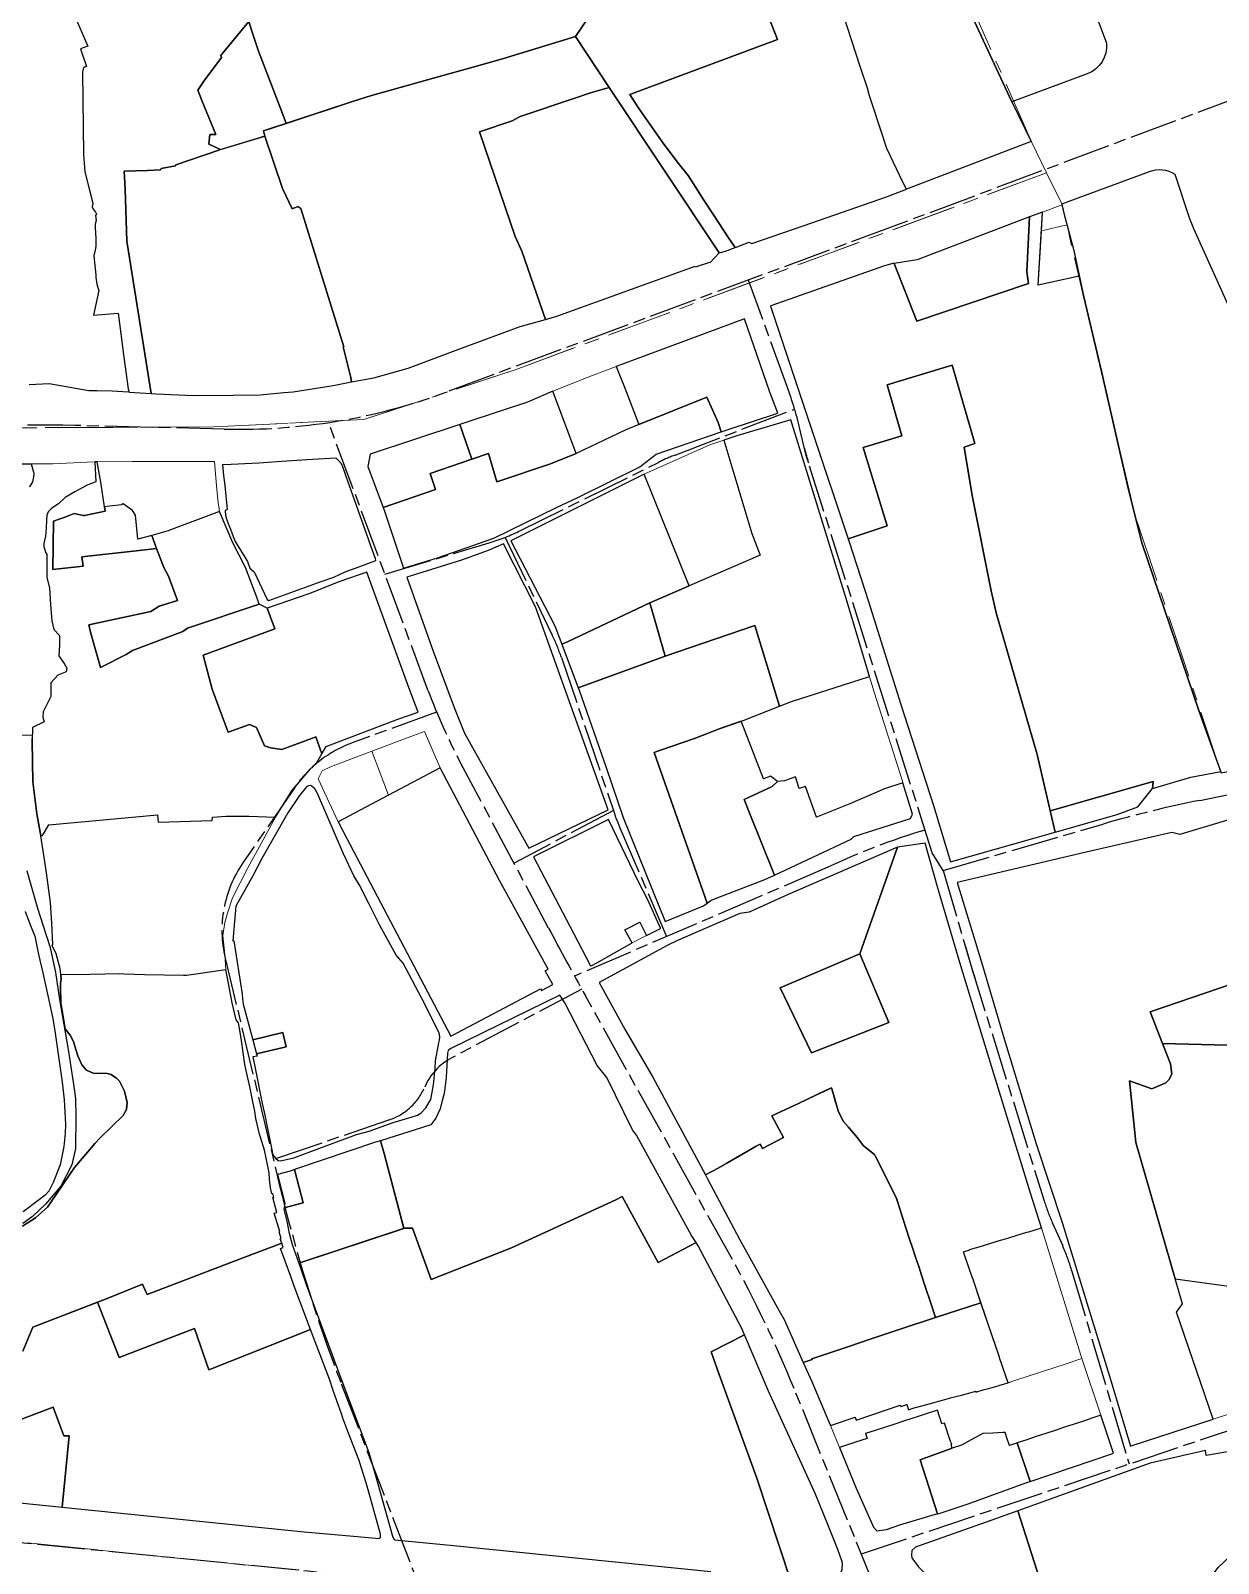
# Model space of a CAD drawing. Header units: millimetres. Extents: x 125232 to 134072, y 142885 to 152835.
# Drawn here: x 126139 to 126736, y 151674 to 152445 of the extents above; entities that cross this region are included whole.
import ezdxf

# ---------------------------------------------------------------- set-up
doc = ezdxf.new("R2010")
doc.units = ezdxf.units.MM
doc.linetypes.add('ACAD_ISO08W100', pattern=[36, 24, -3, 6, -3])
doc.linetypes.add('CENTER', pattern=[50.8, 31.75, -6.35, 6.35, -6.35])
for name, color, linetype in [('commerce', 10, 'Continuous'), ('commerce & office', 242, 'Continuous'), ('commerce and residence', 32, 'Continuous'), ('green & plaza', 80, 'Continuous'), ('hospital', 231, 'Continuous'), ('industry', 35, 'Continuous'), ('research & university', 30, 'Continuous'), ('residence', 2, 'Continuous'), ('residence-bad', 41, 'Continuous'), ('water', 4, 'Continuous'), ('老城北中心线', 7, 'ACAD_ISO08W100')]:
    doc.layers.add(name, color=color, linetype=linetype)
for name, color, linetype, lineweight in [('government', 221, 'Continuous', 0), ('historical site', 232, 'Continuous', 0), ('municipal utilities', 151, 'Continuous', 0), ('parking', 8, 'Continuous', 0), ('school', 31, 'Continuous', 0), ('super block', 6, 'CENTER', 0)]:
    doc.layers.add(name, color=color, linetype=linetype, lineweight=lineweight)

msp = doc.modelspace()

# ---------------------------------------------------------------- linework, layer by layer
at = {"layer": 'commerce'}
for points in [[(126498.06, 152300.43), (126442.68, 152279.83), (126433.5, 152276.39), (126437.73, 152266.01), (126444.9, 152247.24), (126479.23, 152261.04), (126484.81, 152248.23), (126486.41, 152243.6), (126489.89, 152244.8), (126514.92, 152252.95), (126510.91, 152263.48)], [(126354.95, 152247.31), (126309.84, 152232.42), (126308.66, 152226.22), (126316.33, 152205.59), (126342.7, 152214.56), (126340.03, 152222.69), (126360.94, 152229.87)], [(126458.23, 152130.7), (126450.57, 152157.59), (126409.37, 152138.13), (126406.26, 152136.75), (126414.49, 152114.86)], [(126774.27, 151918.49), (126779.14, 151926.29), (126771.83, 151926), (126761.9, 151927.16), (126753.95, 151934.7), (126708.44, 151935.91), (126712.47, 151925.66), (126712.99, 151920.47), (126711.62, 151917.67), (126710.04, 151916.15), (126703.01, 151913.05), (126691.71, 151917.1), (126694.51, 151891.13), (126694.93, 151886.16), (126714.82, 151817.59), (126760.01, 151811.29), (126760.69, 151816.17), (126768.37, 151873.63)], [(126510.27, 151760.98), (126498.16, 151789.46), (126481.29, 151780.79), (126485.41, 151769.39), (126504.25, 151717.21), (126521.25, 151665.95), (126527.55, 151665.25), (126534.4, 151663.41), (126538.59, 151663.46), (126542.58, 151665.02), (126545.74, 151667.87), (126547.18, 151671.32), (126547.35, 151674.59), (126547.08, 151675.77), (126545.04, 151681.39), (126540.38, 151693.09), (126533.91, 151709.23), (126527.82, 151722.45)]]:
    msp.add_lwpolyline(points, close=True, dxfattribs=at)
at = {"layer": 'commerce & office'}
for points in [[(126640.21, 152324.08), (126641.55, 152351.65), (126584.91, 152330.16), (126573.47, 152328.28), (126584.87, 152299.19), (126640.89, 152318.27)], [(126752.8, 151727.27), (126746.96, 151731.58), (126730.34, 151728.73), (126729.96, 151731.17), (126702.17, 151724.83), (126635.55, 151700.86), (126646.52, 151666.76), (126665.67, 151650.25), (126674.08, 151646.08), (126731.36, 151665.44), (126736.4, 151672.27), (126746.24, 151681.74)], [(126646.52, 151666.76), (126635.55, 151700.86), (126624.87, 151697.01), (126584.07, 151682.61), (126582.35, 151680.84), (126582.06, 151678.57), (126582.26, 151677.18), (126585.49, 151672.83), (126613.52, 151645.55), (126636.13, 151623.52), (126653.2, 151611.58), (126674.08, 151646.08), (126665.67, 151650.25)]]:
    msp.add_lwpolyline(points, close=True, dxfattribs=at)
at = {"layer": 'commerce and residence'}
for points in [[(126444.79, 152017.27), (126429.64, 152048.63), (126392.07, 152029.78), (126412.09, 151991.39), (126420.68, 151974.91), (126421.29, 151975.23), (126423.84, 151976.46), (126441.56, 151986.63), (126437.98, 151993.12), (126445.51, 151996.96), (126448.9, 151990.32), (126455.82, 151993.8), (126455.91, 151993.93), (126449.58, 152008.21)], [(126265.91, 151941.38), (126250.79, 151937.76), (126252.67, 151930.71), (126267.59, 151934.22)], [(126271.83, 151872.52), (126269.61, 151871.77), (126263.25, 151870.01), (126263.4, 151869.41), (126266.88, 151855.59), (126266.52, 151853.28), (126276.1, 151855.77)]]:
    msp.add_lwpolyline(points, close=True, dxfattribs=at)
at = {"layer": 'government'}
for points in [[(126232.39, 152218.45), (126231.5, 152228.59), (126190.33, 152228.6), (126172.54, 152228.51), (126174.31, 152218.34), (126176.15, 152205.79), (126178.76, 152206.18), (126184.91, 152206.86), (126184.86, 152207.27), (126185.65, 152207.37), (126190.35, 152204.03), (126191.73, 152201.67), (126193, 152189.66), (126208.22, 152193.72), (126208.65, 152193.9), (126234.09, 152203.54), (126233.21, 152209.25)], [(126337.13, 152092.84), (126331.59, 152090.82), (126310.71, 152082.94), (126319.01, 152060.87), (126345.05, 152074.51)], [(126310.71, 152082.94), (126289.95, 152075.08), (126285.75, 152073.04), (126283.67, 152069.1), (126293.72, 152047.45), (126319.01, 152060.87)]]:
    msp.add_lwpolyline(points, close=True, dxfattribs=at)
at = {"layer": 'green & plaza'}
for points in [[(126613.85, 152449.9), (126632.62, 152409.58), (126642.35, 152389.62), (126579.67, 152365.61), (126577.79, 152369.16), (126569.66, 152386.02), (126562.81, 152407.11), (126560.94, 152412.67), (126559.99, 152416.46), (126556.51, 152426.81), (126541.08, 152474.43)], [(126160.95, 152453.36), (126167.87, 152437.55), (126164.11, 152436.31), (126167.08, 152427.28), (126165.6, 152426.79), (126165.17, 152424.43), (126165.57, 152383.15), (126166.27, 152374.31), (126170.38, 152358.37), (126169.96, 152356.73), (126170.67, 152355.34), (126171.63, 152354.12), (126172.13, 152353.06), (126171.76, 152352.38), (126172.07, 152349.92), (126171.49, 152348.06), (126171.5, 152346.25), (126171.83, 152340.92), (126171.86, 152336.84), (126171.38, 152334.2), (126170.92, 152332.2), (126170.96, 152330.51), (126171.92, 152322.58), (126171.88, 152321.18), (126172.35, 152317.93), (126173.43, 152314.64), (126170.71, 152302.24), (126183.04, 152303.31), (126186, 152281.21), (126188.15, 152265.13), (126188.56, 152263.56), (126185.39, 152263.77), (126180.15, 152263.96), (126172.33, 152264.15), (126168.39, 152264.26), (126148.42, 152267.65), (126138.32, 152267.19)], [(126131.58, 152227.51), (126139.39, 152227.46), (126140.6, 152222.81), (126140.48, 152221.02), (126139.92, 152218.46), (126138.51, 152215.91)], [(126134.91, 151844.05), (126141.58, 151848.21), (126147.5, 151853.61), (126149.45, 151856.28), (126152.61, 151861), (126161.2, 151873.49), (126167.91, 151881.46), (126171.42, 151885.57), (126174.15, 151888.56), (126185.55, 151899.68), (126187.24, 151902.77), (126187.61, 151906.27), (126186.33, 151911.93), (126183.74, 151916.94), (126182.49, 151918.36), (126179.6, 151920.25), (126177.5, 151920.9), (126170.46, 151921.02), (126167.22, 151922.5), (126164.82, 151925.22), (126162.76, 151929.78), (126161.34, 151934.57), (126160.65, 151936.94), (126158.94, 151940.05), (126156.47, 151943.37), (126154.17, 151956.15), (126154.03, 151964.82), (126154.16, 151966.07), (126154.43, 151968.12), (126154.26, 151970.64), (126153.96, 151973.71), (126151.96, 151981.09), (126149.96, 151985.23), (126150.25, 151985.71), (126149.76, 151996.36), (126148.98, 152006.86), (126147.01, 152021.73), (126146.09, 152028.46), (126144.2, 152040.39), (126142.18, 152051.39), (126140.24, 152067.49), (126139.82, 152088.01), (126139.93, 152091.04), (126134.47, 152090.78)], [(126137.08, 152022.78), (126142.58, 152003.91), (126145.24, 151995.64), (126148.88, 151984.19), (126151.63, 151971.56), (126153.5, 151958), (126157.99, 151932.82), (126160.74, 151914.32), (126161.57, 151908.21), (126161.88, 151899.14), (126161.63, 151883.09), (126159.76, 151874.91), (126154.27, 151864.14), (126146.58, 151855.18), (126140.03, 151848.93), (126135.1, 151845.46)], [(126136.3, 152002.24), (126139.31, 151994.35), (126141.1, 151989.85), (126142.95, 151980.63), (126145.22, 151971.38), (126150.24, 151948.47), (126151.37, 151941.05), (126152.62, 151932.82), (126154.92, 151916.4), (126156, 151907.59), (126156.14, 151904.55), (126156.58, 151895.1), (126156.35, 151890.76), (126155.82, 151884.16), (126153.97, 151874.88), (126150.44, 151865.98), (126148.28, 151861.66), (126146.38, 151859.56), (126142.79, 151856.9), (126135.27, 151851.33)], [(126092.54, 151709.09), (126154.88, 151702.75), (126158.44, 151738.51), (126155.79, 151738.61), (126150.35, 151752.94), (126111, 151738)]]:
    msp.add_lwpolyline(points, dxfattribs=at)
msp.add_lwpolyline([(126695.92, 152054.98), (126703.28, 152064.11), (126703.66, 152067.75), (126651.91, 152052.87), (126654.34, 152042.28), (126685.57, 152051.15)], close=True, dxfattribs=at)
at = {"layer": 'historical site'}
for points in [[(126134.47, 152090.78), (126139.93, 152091.04), (126140.05, 152094.86), (126145.84, 152097.72), (126145.19, 152100.06), (126145.42, 152102.67), (126149.22, 152110.47), (126149.22, 152117.31), (126152.69, 152121.2), (126156.91, 152122.88), (126157.33, 152124.77), (126155.85, 152126.98), (126153.29, 152130.92), (126153.5, 152136.46), (126153.5, 152141.15), (126150.73, 152144.23), (126149.66, 152148.53), (126149.13, 152156.51), (126148.6, 152165.14), (126147.22, 152170.31), (126147.27, 152181.87), (126146.65, 152182.66), (126145.63, 152185.76), (126145.65, 152187.46), (126146.52, 152191.15), (126146.87, 152195.14), (126147.01, 152199.18), (126147.26, 152201.66), (126147.82, 152203.3), (126149.8, 152205.23), (126153.14, 152207.44), (126156.45, 152210.48), (126161.37, 152213.42), (126167.55, 152216.74), (126171.85, 152218.43), (126171.39, 152228.47), (126167.48, 152228.32), (126150.18, 152227.41), (126139.39, 152227.46), (126140.6, 152222.81), (126140.48, 152221.02), (126139.92, 152218.46), (126138.51, 152215.91)], [(126135.1, 151845.46), (126140.03, 151848.93), (126146.58, 151855.18), (126154.27, 151864.14), (126159.76, 151874.91), (126161.63, 151883.09), (126161.88, 151899.14), (126161.57, 151908.21), (126160.74, 151914.32), (126157.99, 151932.82), (126153.5, 151958), (126151.63, 151971.56), (126148.88, 151984.19), (126145.24, 151995.64), (126142.58, 152003.91), (126137.08, 152022.78)], [(126136.3, 152002.24), (126139.31, 151994.35), (126141.1, 151989.85), (126142.95, 151980.63), (126145.22, 151971.38), (126150.24, 151948.47), (126151.37, 151941.05), (126152.62, 151932.82), (126154.92, 151916.4), (126156, 151907.59), (126156.14, 151904.55), (126156.58, 151895.1), (126156.35, 151890.76), (126155.82, 151884.16), (126153.97, 151874.88), (126150.44, 151865.98), (126148.28, 151861.66), (126146.38, 151859.56), (126142.79, 151856.9), (126135.27, 151851.33)]]:
    msp.add_lwpolyline(points, dxfattribs=at)
at = {"layer": 'hospital'}
msp.add_lwpolyline([(126381.2, 152400.02), (126385.31, 152402.12), (126412.78, 152411.37), (126420.61, 152414.12), (126430.01, 152416.74), (126413.08, 152442.38), (126376.33, 152431.18), (126360.97, 152426.89), (126344.03, 152422.13), (126319.61, 152415.31), (126310.54, 152412.81), (126300.95, 152409.68), (126256.16, 152394.99), (126256.9, 152392.34), (126265.7, 152365.91), (126270.58, 152355.79), (126273.42, 152356.88), (126274.93, 152355.95), (126290.4, 152306.36), (126296.65, 152286.36), (126296.32, 152286.28), (126300.05, 152270.97), (126300.5, 152268.65), (126311.65, 152270.82), (126328.99, 152275.64), (126354.52, 152285.14), (126385.21, 152296.54), (126398, 152300.1), (126386.07, 152334.38), (126382.83, 152341.88), (126364.89, 152394.41)], close=True, dxfattribs=at)
at = {"layer": 'industry'}
msp.add_lwpolyline([(126160.95, 152453.36), (126167.87, 152437.55), (126164.11, 152436.31), (126167.08, 152427.28), (126165.6, 152426.79), (126165.17, 152424.43), (126165.57, 152383.15), (126166.27, 152374.31), (126170.3, 152358.65), (126170.4, 152358.46), (126170.07, 152357.16), (126170.07, 152356.51), (126170.67, 152355.34), (126171.63, 152354.12), (126172.13, 152353.06), (126171.76, 152352.38), (126172.07, 152349.92), (126171.49, 152348.06), (126171.5, 152346.25), (126171.83, 152340.92), (126171.86, 152336.84), (126171.38, 152334.2), (126170.92, 152332.2), (126170.96, 152330.51), (126171.92, 152322.58), (126171.88, 152321.18), (126172.35, 152317.93), (126173.43, 152314.64), (126170.71, 152302.24), (126183.04, 152303.31), (126186, 152281.21), (126188.15, 152265.13), (126188.56, 152263.56), (126199.62, 152262.83), (126187.5, 152339.5), (126186.66, 152365.69), (126186.12, 152374.76), (126197.88, 152375.08), (126204.42, 152375.33), (126204.75, 152376.11), (126211.97, 152377.32), (126212.12, 152377.87), (126233.74, 152385.32), (126234.6, 152385.58), (126228.66, 152388.33), (126229.27, 152393.22), (126232.22, 152393.12), (126225.13, 152410.21), (126223.2, 152415.36), (126226.44, 152420.45), (126235.26, 152432), (126234.54, 152432.69), (126248.82, 152449.98), (126250.29, 152445.09), (126253.64, 152435.07), (126265.45, 152404.5), (126267.59, 152398.74), (126300.95, 152409.68), (126310.54, 152412.81), (126319.61, 152415.31), (126344.03, 152422.13), (126360.97, 152426.89), (126376.33, 152431.18), (126413.08, 152442.38), (126422.04, 152455.43)], dxfattribs=at)
at = {"layer": 'municipal utilities'}
for points in [[(126658.82, 152353.59), (126657.79, 152357.82), (126656.92, 152357.49), (126648.03, 152354.11), (126647.49, 152344.72), (126660.4, 152347.63)], [(126660.4, 152347.63), (126647.49, 152344.72), (126645.9, 152317.31), (126666.53, 152321.96), (126663.79, 152334.78)], [(126437.73, 152266.01), (126433.5, 152276.39), (126421.21, 152271.79), (126401.65, 152264.07), (126413.51, 152232.61), (126438.02, 152244.47), (126444.9, 152247.24)], [(126445.51, 151996.96), (126437.98, 151993.12), (126441.56, 151986.63), (126448.9, 151990.32)]]:
    msp.add_lwpolyline(points, close=True, dxfattribs=at)
at = {"layer": 'parking'}
msp.add_lwpolyline([(126760.01, 151811.29), (126714.82, 151817.59), (126718.49, 151804.93), (126715.35, 151800.75), (126733.83, 151746.96), (126751.86, 151752.84)], close=True, dxfattribs=at)
at = {"layer": 'research & university'}
msp.add_lwpolyline([(126253.64, 152435.07), (126250.29, 152445.09), (126248.82, 152449.98), (126234.54, 152432.69), (126235.26, 152432), (126226.44, 152420.45), (126223.2, 152415.36), (126225.13, 152410.21), (126232.22, 152393.12), (126229.27, 152393.22), (126228.66, 152388.33), (126234.6, 152385.58), (126256.9, 152392.34), (126256.16, 152394.99), (126267.59, 152398.74), (126265.45, 152404.5)], close=True, dxfattribs=at)
for points in [[(126521.25, 151665.95), (126504.25, 151717.21), (126485.41, 151769.39), (126481.29, 151780.79), (126498.16, 151789.46), (126496.85, 151792.56), (126474.74, 151834.2), (126473.75, 151835.78), (126454.67, 151825.69), (126436.6, 151859.03), (126433.47, 151857.27), (126380.89, 151833.09), (126340.53, 151817.23), (126331.19, 151843.11), (126327.11, 151842.98), (126273.91, 151825.5), (126274.97, 151822.52), (126277.63, 151814.65), (126295.07, 151767.53), (126309.18, 151730.23), (126312.48, 151718.68), (126321.13, 151688.06), (126321.61, 151686.9), (126321.87, 151686.45), (126322.2, 151686.28), (126351.8, 151683.35), (126481.12, 151670.4)], [(126111, 151738), (126150.35, 151752.94), (126155.79, 151738.61), (126158.44, 151738.51), (126154.88, 151702.75), (126276.69, 151690.36), (126301.51, 151688.13), (126314.4, 151686.98), (126314.59, 151687.05), (126314.84, 151687.22), (126315.03, 151687.46), (126315.06, 151687.73), (126315.05, 151689.06), (126314.85, 151689.81), (126313.02, 151696.4), (126311.68, 151701.22), (126310.03, 151707.19), (126308.83, 151711.49), (126307.83, 151714.93), (126306.83, 151718.09), (126305.3, 151722.84), (126304.26, 151726.13), (126298.68, 151740.71), (126296.07, 151747.54), (126295.57, 151749.36), (126294.75, 151751.55), (126293.06, 151756.14), (126291.15, 151761.32), (126289.34, 151767.03), (126282.16, 151785.93), (126279.83, 151792.08), (126228.68, 151771.75), (126221.43, 151792.54), (126183.64, 151778.03), (126172.76, 151805.85), (126140.18, 151793.18), (126135.1, 151781.12)]]:
    msp.add_lwpolyline(points, dxfattribs=at)
at = {"layer": 'residence'}
for points in [[(126502.23, 152472.79), (126510.88, 152476.31), (126510.73, 152476.68), (126508.44, 152482.56), (126501.21, 152499.89), (126498.29, 152498.37), (126422.04, 152455.43), (126413.08, 152442.38), (126430.01, 152416.74), (126485.44, 152333.6), (126488.51, 152334.51), (126493.38, 152336.29), (126490.15, 152341.15), (126482.46, 152352.74), (126477.64, 152360.13), (126473.57, 152366.5), (126469.77, 152372.45), (126464.26, 152379.38), (126460.9, 152383.84), (126457.54, 152388.3), (126451.66, 152396.66), (126444.6, 152406.71), (126440.43, 152413.24), (126514.74, 152440.86)], [(126430.01, 152416.74), (126420.61, 152414.12), (126412.78, 152411.37), (126385.31, 152402.12), (126381.2, 152400.02), (126364.89, 152394.41), (126382.83, 152341.88), (126386.07, 152334.38), (126398, 152300.1), (126403.73, 152301.69), (126473.33, 152326.87), (126473.43, 152326.6), (126480.22, 152328.75), (126481.07, 152328.91), (126485.41, 152333.64)], [(126274.93, 152355.95), (126273.42, 152356.88), (126270.58, 152355.79), (126265.7, 152365.91), (126256.9, 152392.34), (126233.74, 152385.32), (126212.12, 152377.87), (126211.97, 152377.32), (126204.75, 152376.11), (126204.42, 152375.33), (126197.88, 152375.08), (126186.12, 152374.76), (126186.66, 152365.69), (126187.5, 152339.5), (126199.62, 152262.83), (126201.99, 152262.68), (126220.96, 152261.85), (126240.93, 152262.04), (126254.5, 152262.18), (126266.34, 152263.35), (126271.16, 152263.78), (126291.17, 152266.84), (126300.5, 152268.65), (126300.05, 152270.97), (126296.32, 152286.28), (126296.65, 152286.36), (126290.4, 152306.36)], [(126697.92, 152187.81), (126691.18, 152215.32), (126677.86, 152273.33), (126668.64, 152312.12), (126666.53, 152321.96), (126645.9, 152317.31), (126648.03, 152354.11), (126641.55, 152351.65), (126640.21, 152324.08), (126640.89, 152318.27), (126584.87, 152299.19), (126573.47, 152328.28), (126572.79, 152328.17), (126568.51, 152327.06), (126511.35, 152306.94), (126511.13, 152306.82), (126527.69, 152257.42), (126532.78, 152241.92), (126550.24, 152189.75), (126569.8, 152196.33), (126557.86, 152235.77), (126577.24, 152241.53), (126569.96, 152267.24), (126602.61, 152277.06), (126613.99, 152237.7), (126608.61, 152235.93), (126612.56, 152211.55), (126622.2, 152163.54), (126624.69, 152152.59), (126645.38, 152081.34), (126651.91, 152052.87), (126703.66, 152067.75), (126703.28, 152064.11), (126722.69, 152069.81), (126737.64, 152072.65), (126726.89, 152102.86)], [(126401.65, 152264.07), (126388.93, 152258.49), (126359.01, 152248.65), (126354.95, 152247.31), (126360.94, 152229.87), (126369.35, 152232.76), (126373.51, 152218.46), (126400.54, 152227.52), (126413.51, 152232.61)], [(126447.71, 152222.23), (126380.63, 152188.82), (126387.56, 152175.15), (126402.76, 152146.08), (126406.26, 152136.75), (126409.37, 152138.13), (126450.57, 152157.59), (126470.37, 152166.19)], [(126247.19, 152175.29), (126240.84, 152187.68), (126234.09, 152203.54), (126208.65, 152193.9), (126208.22, 152193.72), (126199.95, 152191.51), (126202.38, 152184.92), (126206.07, 152175.29), (126208.44, 152171.02), (126212.85, 152158.82), (126203.64, 152155.93), (126199.52, 152153.16), (126168.31, 152146.47), (126169.1, 152142.88), (126174.22, 152125.08), (126187.04, 152131.6), (126190.33, 152133.56), (126215.62, 152143.15), (126217.88, 152144.91), (126254.05, 152156.93), (126253, 152159.86)], [(126376.86, 152187.22), (126369.14, 152183.94), (126355.81, 152179.02), (126328.24, 152170.43), (126341.56, 152133.31), (126352.1, 152104.94), (126357.31, 152092.09), (126389.63, 152034.15), (126429.53, 152053.43), (126419.72, 152081.14), (126392.98, 152155.53)], [(126308.23, 152173.06), (126294.56, 152168.31), (126279.03, 152162.08), (126258.03, 152154.82), (126261.84, 152144.48), (126225.89, 152131.18), (126230.37, 152114.19), (126235.47, 152100.61), (126238.5, 152092.44), (126249.21, 152096.4), (126252.68, 152094.89), (126256.74, 152085.64), (126259.74, 152084.58), (126265.35, 152083.76), (126280.82, 152089.57), (126282.53, 152090.18), (126285.55, 152081.7), (126287.74, 152085.37), (126323.82, 152099.01), (126334.04, 152102.61), (126329.51, 152114.48)], [(126503.4, 152146.24), (126458.23, 152130.7), (126414.49, 152114.86), (126414.97, 152113.56), (126428.56, 152074.66), (126437.04, 152049.57), (126451.91, 152013.03), (126458.3, 151997.35), (126477.56, 152005.12), (126479.43, 152006.52), (126452.65, 152082.37), (126455.34, 152083.23), (126472.98, 152089.41), (126485.83, 152094.37), (126496.56, 152098.04), (126515.8, 152105.54)], [(126345.05, 152074.51), (126319.01, 152060.87), (126318.7, 152060.71), (126293.72, 152047.45), (126298.16, 152039.01), (126350.4, 151939.55), (126395.56, 151963.43), (126396.01, 151962.58), (126401.75, 151965.54), (126397.94, 151972.5), (126399.41, 151973.27), (126374.87, 152017.89)], [(126581.54, 152049.13), (126582.57, 152051.32), (126577.83, 152067), (126568.47, 152063.93), (126551.18, 152056.47), (126534.32, 152049.83), (126528.81, 152065.2), (126525.63, 152064.21), (126523.83, 152070.07), (126518.3, 152067.96), (126514.68, 152067.65), (126512, 152065.15), (126497.98, 152058.59), (126500.54, 152052.34), (126513.26, 152020.6), (126551.74, 152038.75), (126553.09, 152039.99)], [(126326.4, 151976.32), (126322.87, 151980.34), (126314.54, 151995.68), (126309.32, 152006.06), (126304.39, 152015.89), (126301.56, 152020.2), (126296.38, 152031.39), (126283.83, 152060.52), (126282.47, 152063.28), (126281.86, 152064.13), (126280.74, 152065.21), (126279.79, 152065.69), (126278.89, 152065.59), (126277.85, 152065.04), (126274.26, 152060.68), (126268.45, 152052), (126255.4, 152028.91), (126250.78, 152020.2), (126242.25, 152004.98), (126240.76, 151987.59), (126241.21, 151987.56), (126245.42, 151960.77), (126245.59, 151958.34), (126245.79, 151957.11), (126246.01, 151955.72), (126250.79, 151937.76), (126265.91, 151941.38), (126267.59, 151934.22), (126252.67, 151930.71), (126252.96, 151929.62), (126250.84, 151929.24), (126251.86, 151924.43), (126255.59, 151905.75), (126256.65, 151900.75), (126260.87, 151879.85), (126262.19, 151878.23), (126263.49, 151877.03), (126264.82, 151876.96), (126271.43, 151878.46), (126274.08, 151879.41), (126302.89, 151890.16), (126309.29, 151891.89), (126321.35, 151896.15), (126328.83, 151898.39), (126333.59, 151899.79), (126335.37, 151900.92), (126337.84, 151903.56), (126340.29, 151907.83), (126341.65, 151915.07), (126342.48, 151923.54), (126342.65, 151927.2), (126344.32, 151936.23), (126344.74, 151937.52), (126344.88, 151939.13), (126344.78, 151940.61), (126344.27, 151941.96), (126335.68, 151958.85)], [(126575.08, 152034.63), (126520.17, 152010.86), (126500.48, 152002.06), (126495.75, 152001.26), (126464.48, 151987.73), (126459.29, 151985.29), (126425.1, 151966.63), (126438.09, 151942.79), (126451.99, 151918.93), (126478.55, 151869.8), (126484.9, 151873.18), (126489.32, 151875.72), (126500, 151881.87), (126504.07, 151884.21), (126505.97, 151885.3), (126507.17, 151883.03), (126517.71, 151888.59), (126511.94, 151899.53), (126516.19, 151901.54), (126525.23, 151905.81), (126529.75, 151907.95), (126534.27, 151910.09), (126540.5, 151913.03), (126541.85, 151913.62), (126542.49, 151911.45), (126543.17, 151909.12), (126544.19, 151905.65), (126545.31, 151902.05), (126547.76, 151896.77), (126550.27, 151893.92), (126555, 151888.55), (126558.01, 151884.49), (126563.54, 151880.01), (126563.84, 151879.41), (126574.4, 151858.46), (126574.87, 151857), (126576.41, 151852.21), (126577.95, 151847.45), (126579.48, 151842.69), (126581.03, 151837.94), (126582.62, 151833.2), (126584.2, 151828.46), (126585.76, 151823.7), (126587.32, 151818.95), (126588.89, 151814.21), (126592.09, 151804.73), (126594.12, 151798.16), (126617.05, 151805.52), (126613.24, 151816.73), (126611.52, 151821.8), (126608.35, 151831.15), (126611.41, 151832.11), (126611.37, 151832.25), (126616.15, 151833.7), (126620.94, 151835.15), (126625.72, 151836.6), (126630.51, 151838.05), (126635.29, 151839.5), (126640.08, 151840.95), (126641.07, 151841.25), (126647.47, 151843.18), (126642.05, 151860.69), (126619.25, 151934.92), (126606.96, 151975.02), (126595.54, 152013.62), (126589.04, 152036.63), (126575.08, 152034.63), (126556.1, 151981.04), (126570.79, 151946.53), (126531.9, 151931.17), (126516.06, 151963.97), (126556.1, 151981.04)], [(126784.61, 151953.42), (126780.53, 151960.65), (126770.63, 151975.66), (126764.6, 151973.06), (126702.19, 151951.82), (126708.44, 151935.91), (126753.95, 151934.7), (126761.9, 151927.16), (126771.83, 151926), (126779.14, 151926.29), (126781.36, 151929.84)], [(126443.87, 151889.75), (126441.84, 151892.54), (126428.88, 151918.8), (126423.98, 151924.81), (126407.71, 151956.37), (126405.16, 151960.29), (126350.37, 151933.46), (126349.07, 151932.39), (126348.74, 151931.06), (126348.07, 151918.82), (126347.09, 151910.8), (126345.95, 151906.63), (126345.13, 151903.13), (126342.89, 151898.32), (126340.4, 151895.08), (126315.03, 151887.01), (126316.95, 151880.64), (126326.78, 151842.97), (126331.19, 151843.11), (126340.53, 151817.23), (126380.89, 151833.09), (126433.47, 151857.27), (126436.6, 151859.03), (126454.67, 151825.69), (126473.75, 151835.78), (126471.48, 151839.36)], [(126576.41, 151852.21), (126574.87, 151857), (126574.4, 151858.46), (126563.84, 151879.41), (126563.54, 151880.01), (126558.01, 151884.49), (126556.69, 151886.27), (126555, 151888.55), (126550.27, 151893.92), (126547.76, 151896.77), (126545.31, 151902.05), (126544.19, 151905.65), (126544.12, 151905.89), (126543.62, 151907.6), (126543.17, 151909.12), (126542.49, 151911.45), (126541.85, 151913.62), (126541.62, 151913.52), (126538.79, 151912.22), (126534.27, 151910.09), (126529.75, 151907.95), (126525.23, 151905.81), (126516.19, 151901.54), (126511.94, 151899.53), (126517.71, 151888.59), (126507.17, 151883.03), (126505.97, 151885.3), (126504.07, 151884.21), (126500, 151881.87), (126489.32, 151875.72), (126484.9, 151873.18), (126478.55, 151869.8), (126479.58, 151867.89), (126495.68, 151837.55), (126515.53, 151801.46), (126518.09, 151797.14), (126527.65, 151775.54), (126532.14, 151777.02), (126532.04, 151777.25), (126539.03, 151779.61), (126550.67, 151783.53), (126561.41, 151787.14), (126576.94, 151792.38), (126594.12, 151798.16), (126592.09, 151804.73), (126588.89, 151814.21), (126587.32, 151818.95), (126585.76, 151823.7), (126584.2, 151828.46), (126582.62, 151833.2), (126581.03, 151837.94), (126579.48, 151842.69), (126577.95, 151847.45)], [(126279.83, 151792.08), (126271.57, 151813.85), (126269.92, 151818.68), (126264.71, 151832.82), (126266.13, 151833.27), (126265.37, 151835.49), (126245.46, 151827.89), (126197.66, 151809.61), (126195.69, 151814.03), (126195.37, 151814.85), (126176.73, 151807.39), (126172.76, 151805.85), (126183.64, 151778.03), (126221.43, 151792.54), (126228.68, 151771.75)], [(126626.43, 151777.86), (126626.35, 151778.09), (126617.05, 151805.52), (126594.12, 151798.16), (126576.94, 151792.38), (126561.41, 151787.14), (126550.67, 151783.53), (126539.03, 151779.61), (126532.04, 151777.25), (126532.14, 151777.02), (126527.65, 151775.54), (126531.94, 151765.86), (126540.53, 151745.7), (126541.34, 151743.73), (126553.81, 151747.95), (126554.31, 151746.47), (126576.48, 151753.93), (126576.69, 151753.28), (126579.71, 151754.27), (126580.57, 151751.65), (126581.9, 151752.09), (126583.44, 151752.59), (126588, 151753.9), (126592.83, 151755.19), (126597.66, 151756.48), (126602.49, 151757.78), (126605.12, 151758.48), (126607.32, 151759.07), (126612.15, 151760.36), (126614.41, 151760.97), (126614.51, 151760.62), (126618.72, 151761.81), (126620.28, 151762.26), (126626.18, 151763.93), (126626.62, 151764.06), (126628.48, 151764.58), (126630.61, 151765.19), (126630.72, 151765.23)], [(126586.56, 151726.46), (126602.62, 151732.37), (126602.02, 151734.22), (126602.33, 151734.33), (126601.82, 151735.8), (126598.7, 151744.99), (126597.42, 151744.56), (126595.2, 151751.48), (126588.94, 151749.43), (126587.56, 151748.98), (126584.94, 151748.13), (126582.8, 151747.43), (126582.28, 151747.26), (126578.05, 151745.88), (126573.3, 151744.33), (126568.54, 151742.78), (126563.79, 151741.23), (126559.04, 151739.67), (126559.82, 151737.29), (126553.89, 151735.34), (126545.87, 151732.7), (126554.27, 151712.23), (126563.01, 151692.68), (126564.69, 151690.79), (126569.53, 151691.38), (126576.31, 151693.82), (126594.18, 151699.13), (126595.14, 151699.32)], [(126677.62, 151748.01), (126677.33, 151748.89), (126676.87, 151748.75), (126673.36, 151747.59), (126668.61, 151746.03), (126663.87, 151744.46), (126659.12, 151742.9), (126654.37, 151741.33), (126649.62, 151739.77), (126644.87, 151738.2), (126640.12, 151736.64), (126635.25, 151735.02), (126641.81, 151715.67), (126683.32, 151729.74), (126683.76, 151729.92)]]:
    msp.add_lwpolyline(points, close=True, dxfattribs=at)
for points in [[(126502.24, 152472.77), (126514.74, 152440.86), (126440.43, 152413.24), (126444.6, 152406.71), (126451.66, 152396.66), (126457.54, 152388.3), (126460.9, 152383.84), (126464.26, 152379.38), (126469.77, 152372.45), (126473.57, 152366.5), (126477.64, 152360.13), (126482.46, 152352.74), (126490.15, 152341.15), (126493.38, 152336.29), (126494.04, 152336.53), (126500.35, 152338.92), (126501.79, 152338.27), (126528.06, 152347.35), (126550.73, 152355.2), (126569.6, 152361.75), (126579.67, 152365.61), (126577.79, 152369.16), (126569.66, 152386.02), (126562.81, 152407.11), (126560.94, 152412.67), (126559.99, 152416.46), (126556.51, 152426.81), (126541.08, 152474.43)], [(126747.26, 152050.1), (126717.01, 152040.99), (126713.09, 152042.08), (126672.12, 152032.73), (126605.03, 152016.94), (126617.35, 151976.79), (126628.71, 151938.19), (126644.82, 151885.51), (126658.09, 151845.42), (126672.38, 151798.98), (126682.37, 151766.34), (126692.29, 151733.34), (126693.19, 151733.7), (126733.83, 151746.96), (126715.35, 151800.75), (126718.49, 151804.93), (126714.82, 151817.59), (126694.93, 151886.16), (126694.51, 151891.13), (126691.71, 151917.1), (126703.01, 151913.05), (126710.04, 151916.15), (126711.62, 151917.67), (126712.99, 151920.47), (126712.47, 151925.66), (126708.44, 151935.91), (126702.19, 151951.82), (126764.6, 151973.06)], [(126556.1, 151981.04), (126516.06, 151963.97), (126531.9, 151931.17), (126570.79, 151946.53), (126556.1, 151981.04)]]:
    msp.add_lwpolyline(points, dxfattribs=at)
at = {"layer": 'residence-bad'}
for points in [[(126612.56, 152211.55), (126608.61, 152235.93), (126613.99, 152237.7), (126602.61, 152277.06), (126569.96, 152267.24), (126577.24, 152241.53), (126557.86, 152235.77), (126569.8, 152196.33), (126550.24, 152189.75), (126550.74, 152188.23), (126560.49, 152158.18), (126576.72, 152106.41), (126593.16, 152055.6), (126601.82, 152027.37), (126654.34, 152042.28), (126645.38, 152081.34), (126624.69, 152152.59), (126622.2, 152163.54)], [(126445.43, 152226.05), (126453.66, 152232.31), (126486.41, 152243.6), (126484.81, 152248.23), (126479.23, 152261.04), (126444.9, 152247.24), (126438.02, 152244.47), (126413.51, 152232.61), (126400.54, 152227.52), (126373.51, 152218.46), (126369.35, 152232.76), (126360.94, 152229.87), (126340.03, 152222.69), (126342.7, 152214.56), (126316.33, 152205.59), (126316.84, 152204.22), (126326.57, 152175.06), (126343.78, 152180.25), (126372, 152190.12), (126403.58, 152205.57), (126414.3, 152210.51)], [(126521.48, 152249.58), (126494.22, 152241.57), (126487.74, 152239.4), (126501.81, 152192.49), (126505.94, 152181.52), (126470.37, 152166.19), (126450.57, 152157.59), (126458.23, 152130.7), (126503.4, 152146.24), (126515.8, 152105.54), (126521.83, 152107.89), (126560.98, 152120.52), (126549.78, 152158.02)], [(126297.64, 152221.66), (126295.92, 152226.47), (126295.23, 152227.73), (126293.97, 152229.24), (126292.99, 152230.09), (126292.41, 152230.27), (126278.06, 152229.5), (126265.45, 152228.59), (126256.16, 152228.05), (126253.79, 152227.77), (126236.44, 152226.93), (126235.6, 152227.21), (126236.04, 152221.62), (126236.68, 152216.56), (126237.98, 152204.49), (126236.95, 152203.91), (126237.13, 152201.71), (126237.6, 152199.86), (126238.58, 152197.01), (126239.51, 152194.6), (126240.94, 152190.95), (126241.93, 152188.4), (126248.2, 152178.29), (126249.31, 152175.05), (126251.51, 152173.11), (126258.09, 152159.17), (126258.85, 152158.7), (126271.84, 152163.49), (126284.7, 152168.19), (126291.56, 152170.56), (126297.33, 152173.11), (126306.04, 152176.34), (126312.73, 152178.82), (126312.52, 152179.91), (126311.92, 152181.47)], [(126230.37, 152114.19), (126225.89, 152131.18), (126261.84, 152144.48), (126258.03, 152154.82), (126254.05, 152156.93), (126217.88, 152144.91), (126215.62, 152143.15), (126190.33, 152133.56), (126187.04, 152131.6), (126174.22, 152125.08), (126169.1, 152142.88), (126168.31, 152146.47), (126199.52, 152153.16), (126203.64, 152155.93), (126212.85, 152158.82), (126208.44, 152171.02), (126206.07, 152175.29), (126202.38, 152184.92), (126192.07, 152183.7), (126164.86, 152180.71), (126165.45, 152176.08), (126150.29, 152174.31), (126150.53, 152198.65), (126153.45, 152199.57), (126155.4, 152200.34), (126157.61, 152201.21), (126160.97, 152202.43), (126165.46, 152201.51), (126166.46, 152201.56), (126166.99, 152201.67), (126176.47, 152203.61), (126176.15, 152205.79), (126174.31, 152218.34), (126172.54, 152228.51), (126171.39, 152228.47), (126171.85, 152218.43), (126167.55, 152216.74), (126161.37, 152213.42), (126156.45, 152210.48), (126153.14, 152207.44), (126149.8, 152205.23), (126147.82, 152203.3), (126147.26, 152201.66), (126147.01, 152199.18), (126146.87, 152195.14), (126146.52, 152191.15), (126145.65, 152187.46), (126145.63, 152185.76), (126146.65, 152182.66), (126147.27, 152181.87), (126147.22, 152170.31), (126148.6, 152165.14), (126149.13, 152156.51), (126149.66, 152148.53), (126150.73, 152144.23), (126153.5, 152141.15), (126153.5, 152136.46), (126153.29, 152130.92), (126155.85, 152126.98), (126157.33, 152124.77), (126156.91, 152122.88), (126152.69, 152121.2), (126149.22, 152117.31), (126149.22, 152110.47), (126145.42, 152102.67), (126145.19, 152100.06), (126145.84, 152097.72), (126140.05, 152094.86), (126139.82, 152088.01), (126140.24, 152067.49), (126142.18, 152051.39), (126144.2, 152040.39), (126145.02, 152040.55), (126148.19, 152045.85), (126202.92, 152050.96), (126203.27, 152047.18), (126230.4, 152048.11), (126230.56, 152049.84), (126237.4, 152050.28), (126248.87, 152050.25), (126262.22, 152049.68), (126264.94, 152054.12), (126270.44, 152063.04), (126279.81, 152074.06), (126282.95, 152077.34), (126285.55, 152081.7), (126282.53, 152090.18), (126280.82, 152089.57), (126265.35, 152083.76), (126259.74, 152084.58), (126256.74, 152085.64), (126252.68, 152094.89), (126249.21, 152096.4), (126238.5, 152092.44), (126235.47, 152100.61)], [(126192.07, 152183.7), (126202.38, 152184.92), (126199.95, 152191.51), (126193, 152189.66), (126191.73, 152201.67), (126190.35, 152204.03), (126185.65, 152207.37), (126184.86, 152207.27), (126184.91, 152206.86), (126178.76, 152206.18), (126176.15, 152205.79), (126176.47, 152203.61), (126166.99, 152201.67), (126166.46, 152201.56), (126165.46, 152201.51), (126160.97, 152202.43), (126157.61, 152201.21), (126155.4, 152200.34), (126153.45, 152199.57), (126150.53, 152198.65), (126150.29, 152174.31), (126165.45, 152176.08), (126164.86, 152180.71)], [(126500.54, 152052.34), (126497.98, 152058.59), (126512, 152065.15), (126514.68, 152067.65), (126511.19, 152070.34), (126507.74, 152069), (126496.41, 152097.99), (126485.83, 152094.37), (126472.98, 152089.41), (126455.34, 152083.23), (126452.65, 152082.37), (126479.43, 152006.52), (126481.3, 152007.93), (126507.54, 152018.15), (126512.5, 152020.24), (126513.26, 152020.6)], [(126316.95, 151880.64), (126315.03, 151887.01), (126312.55, 151886.22), (126271.83, 151872.52), (126276.1, 151855.77), (126266.52, 151853.28), (126266.38, 151852.4), (126268.07, 151845.69), (126268.95, 151841.2), (126270.62, 151834.8), (126273.91, 151825.5), (126326.81, 151842.88)], [(126635.25, 151735.02), (126634.55, 151734.79), (126633.85, 151734.55), (126631.39, 151733.73), (126630.28, 151737.04), (126629.2, 151740.28), (126627.99, 151740.22), (126622.99, 151739.99), (126618, 151739.76), (126616.5, 151738.86), (126613.69, 151737.34), (126607.33, 151733.9), (126602.62, 151732.37), (126586.56, 151726.46), (126595.14, 151699.32), (126596.11, 151699.51), (126610.08, 151704.16), (126640.12, 151715.1), (126641.81, 151715.67)]]:
    msp.add_lwpolyline(points, close=True, dxfattribs=at)
msp.add_lwpolyline([(126135.1, 151781.12), (126140.18, 151793.18), (126176.73, 151807.39), (126195.37, 151814.85), (126195.69, 151814.03), (126197.66, 151809.61), (126245.46, 151827.89), (126265.37, 151835.49), (126264.6, 151837.7), (126265.07, 151837.86), (126264, 151841.22), (126264.43, 151841.36), (126261.59, 151850.58), (126262.84, 151850.93), (126260.93, 151858.41), (126261.34, 151858.51), (126260.9, 151860.45), (126260.36, 151860.33), (126259.69, 151863.36), (126259.15, 151867.72), (126258.98, 151870.91), (126258.41, 151874.27), (126256.64, 151882.22), (126254.75, 151888.73), (126254.12, 151890.37), (126252.35, 151898.2), (126251.88, 151901.93), (126250.69, 151907.48), (126249.51, 151913.44), (126247.31, 151922.94), (126246.87, 151925.33), (126245.2, 151937.47), (126244.33, 151942.65), (126243.56, 151946.24), (126242.46, 151947.74), (126240.45, 151956.44), (126237.91, 151969.67), (126237.22, 151972.89), (126217.39, 151970.13), (126215.96, 151970.15), (126196.34, 151970.43), (126191.33, 151970.57), (126186.35, 151970.85), (126183.88, 151970.95), (126161.46, 151970.51), (126154.26, 151970.64), (126154.43, 151968.12), (126154.16, 151966.07), (126154.03, 151964.82), (126154.17, 151956.15), (126156.47, 151943.37), (126158.94, 151940.05), (126160.65, 151936.94), (126161.34, 151934.57), (126162.76, 151929.78), (126164.82, 151925.22), (126167.22, 151922.5), (126170.46, 151921.02), (126177.5, 151920.9), (126179.6, 151920.25), (126182.49, 151918.36), (126183.74, 151916.94), (126186.33, 151911.93), (126187.61, 151906.27), (126187.24, 151902.77), (126185.55, 151899.68), (126174.15, 151888.56), (126171.42, 151885.57), (126167.91, 151881.46), (126161.2, 151873.49), (126152.61, 151861), (126149.45, 151856.28), (126147.5, 151853.61), (126141.58, 151848.21), (126134.91, 151844.05)], dxfattribs=at)
at = {"layer": 'school'}
for points in [[(126487.74, 152239.4), (126480.73, 152237.06), (126448.03, 152222.38), (126447.71, 152222.23), (126470.37, 152166.19), (126505.94, 152181.52), (126501.81, 152192.49)], [(126563.3, 152112.62), (126561.04, 152120.32), (126560.98, 152120.52), (126521.83, 152107.89), (126496.42, 152097.99), (126507.74, 152069), (126511.19, 152070.34), (126514.68, 152067.65), (126518.3, 152067.96), (126523.83, 152070.07), (126525.63, 152064.21), (126528.81, 152065.2), (126534.32, 152049.83), (126551.18, 152056.47), (126568.47, 152063.93), (126577.83, 152067), (126577.7, 152067.42)], [(126235.71, 151990.18), (126236.78, 151996.79), (126238.05, 152001.51), (126240.59, 152009.13), (126248.37, 152024.28), (126257.1, 152040.16), (126262.22, 152049.68), (126248.87, 152050.25), (126237.4, 152050.28), (126230.56, 152049.84), (126230.4, 152048.11), (126203.27, 152047.18), (126202.92, 152050.96), (126148.19, 152045.85), (126145.02, 152040.55), (126144.2, 152040.39), (126146.09, 152028.46), (126147.01, 152021.73), (126148.98, 152006.86), (126149.76, 151996.36), (126150.25, 151985.71), (126149.96, 151985.23), (126151.96, 151981.09), (126153.96, 151973.71), (126154.26, 151970.64), (126161.46, 151970.51), (126183.88, 151970.95), (126186.35, 151970.85), (126191.33, 151970.57), (126196.34, 151970.43), (126215.96, 151970.15), (126217.39, 151970.13), (126237.2, 151972.89), (126237.22, 151972.89), (126236.72, 151980.6)], [(126647.47, 151843.18), (126645.12, 151842.47), (126641.07, 151841.25), (126640.08, 151840.95), (126635.29, 151839.5), (126630.51, 151838.05), (126625.72, 151836.6), (126620.94, 151835.15), (126616.15, 151833.7), (126611.37, 151832.25), (126611.41, 151832.11), (126608.35, 151831.15), (126611.52, 151821.8), (126613.24, 151816.73), (126626.35, 151778.09), (126626.43, 151777.86), (126630.72, 151765.23), (126634.63, 151766.52), (126660.4, 151775.03), (126665.74, 151776.74), (126667.81, 151777.44)], [(126673.36, 151747.59), (126676.87, 151748.75), (126677.33, 151748.89), (126668.12, 151776.42), (126667.81, 151777.44), (126665.74, 151776.74), (126660.4, 151775.03), (126634.63, 151766.52), (126630.61, 151765.19), (126628.48, 151764.58), (126626.62, 151764.06), (126626.18, 151763.93), (126620.28, 151762.26), (126618.72, 151761.81), (126614.51, 151760.62), (126614.41, 151760.97), (126612.15, 151760.36), (126607.32, 151759.07), (126605.12, 151758.48), (126602.49, 151757.78), (126597.66, 151756.48), (126592.83, 151755.19), (126588, 151753.9), (126583.44, 151752.59), (126581.9, 151752.09), (126580.57, 151751.65), (126579.71, 151754.27), (126576.69, 151753.28), (126576.48, 151753.93), (126554.31, 151746.47), (126553.81, 151747.95), (126541.34, 151743.73), (126545.87, 151732.7), (126553.89, 151735.34), (126559.82, 151737.29), (126559.04, 151739.67), (126563.79, 151741.23), (126568.54, 151742.78), (126573.3, 151744.33), (126578.05, 151745.88), (126582.28, 151747.26), (126582.8, 151747.43), (126584.94, 151748.13), (126587.56, 151748.98), (126588.94, 151749.43), (126595.2, 151751.48), (126597.42, 151744.56), (126598.7, 151744.99), (126601.82, 151735.8), (126602.33, 151734.33), (126602.02, 151734.22), (126602.62, 151732.37), (126607.33, 151733.9), (126613.69, 151737.34), (126616.5, 151738.86), (126618, 151739.76), (126622.99, 151739.99), (126627.99, 151740.22), (126629.2, 151740.28), (126630.28, 151737.04), (126631.39, 151733.73), (126633.85, 151734.55), (126634.55, 151734.79), (126635.25, 151735.02), (126640.12, 151736.64), (126644.87, 151738.2), (126649.62, 151739.77), (126654.37, 151741.33), (126659.12, 151742.9), (126663.87, 151744.46), (126668.61, 151746.03)]]:
    msp.add_lwpolyline(points, close=True, dxfattribs=at)
at = {"layer": 'super block'}
for points in [[(125870.91, 152448.51), (125861.43, 152411.26), (125861.91, 152400.41), (125870.08, 152392.13), (125914.87, 152365.97), (125953.94, 152348.75), (125958.55, 152329.97), (125971.52, 152246.2), (125974.28, 152228.97), (126065.9, 152241.86), (126108.27, 152245.51), (126231.14, 152246.05), (126306.69, 152249.75), (126383.2, 152274.97), (126650.03, 152373.86), (126642.46, 152389.39), (126569.27, 152556.08)], [(126737.75, 152072.42), (126694.67, 152201.33), (126657.83, 152357.86), (126650.03, 152373.86), (126383.2, 152274.97), (126306.69, 152249.75), (126231.14, 152246.05), (126108.27, 152245.51)], [(126724.71, 150682.58), (126711.74, 150895.91), (126715.6, 151125.6), (126738.42, 151521.59), (126705.55, 151555.11), (126586.91, 151631.53), (126526.45, 151645.57), (126036.28, 151694.88), (126036.14, 151628.21), (126034.73, 151498.4), (126079.16, 151412.69), (126097.28, 151329.24), (126095.11, 151249.77), (126123.77, 151205.95), (126134.72, 151114.9), (126095.77, 150958.01), (126057.21, 150923.5), (126017.68, 150822.67), (125991.79, 150710), (126003.31, 150620.68)], [(126036.28, 151694.88), (126526.45, 151645.57)]]:
    msp.add_lwpolyline(points, dxfattribs=at)
at = {"layer": 'water'}
msp.add_lwpolyline([(126657.24, 152500.53), (126680.19, 152439.16, -0.341079), (126670.48, 152423.61), (126632.62, 152409.58), (126613.85, 152449.9)], format="xyb", dxfattribs=at)
msp.add_lwpolyline([(126743.51, 152302.61), (126724.18, 152345.68), (126722.06, 152350.67), (126714.8, 152373.03, 0.230892), (126701.72, 152374.4), (126661.26, 152359.4), (126657.72, 152358.09), (126658.82, 152353.59), (126663.79, 152334.78), (126668.64, 152312.12), (126677.86, 152273.33), (126691.18, 152215.32), (126697.92, 152187.81), (126726.89, 152102.86), (126737.83, 152072.1), (126772.86, 152079.15, 0.318691), (126788.72, 152096.01), (126795.77, 152146.74), (126794.62, 152155.1), (126793.37, 152157.81), (126779.97, 152197.59), (126768.28, 152242.28), (126764.75, 152250), (126762.37, 152260.67)], format="xyb", close=True, dxfattribs=at)
at = {"layer": '老城北中心线', "linetype": 'ACAD_ISO08W100', "lineweight": 25}
for p, q in [((126574.5, 152347.5), (126348.07, 152263.55)), ((126519.6, 152266.3), (126500.12, 152319.92)), ((126463.24, 152231.92), (126523.32, 152255.05)), ((126236.35, 152244.93), (126161.41, 152246.79)), ((126338.92, 152113.64), (126288.95, 152248.26)), ((126529.16, 152231.63), (126526.36, 152243.59)), ((126592.58, 152031.9), (126529.16, 152231.63)), ((126385.47, 152193.91), (126454.82, 152228.22)), ((126377.73, 152190.48), (126401.4, 152141.38)), ((126317.24, 152172.04), (126369.74, 152187.72)), ((126406, 152130.14), (126432.67, 152051.66)), ((126343.25, 152102.63), (126300.75, 152087.09)), ((126399.54, 151994.01), (126355.32, 152077.12)), ((126727.07, 152058.2), (126819.37, 152076.79)), ((126271.91, 152064.73), (126245.85, 152026.84)), ((126435.47, 152044.38), (126458.95, 151989.71)), ((126598.11, 152022.99), (126678.54, 152046.3)), ((126598.11, 152022.99), (126592.58, 152031.9)), ((126540.08, 152024.55), (126412.6, 151969.8)), ((126598.11, 152022.99), (126611.94, 151975.3)), ((126236.94, 151978.89), (126263.98, 151865.81)), ((126611.94, 151975.3), (126648.84, 151856.8)), ((126491.4, 151828.39), (126418.15, 151959.83)), ((126652.93, 151845.94), (126658.16, 151834.17)), ((126662.66, 151821.96), (126691.54, 151724.43)), ((126295.32, 151764.8), (126333.68, 151665.02)), ((126577.11, 151629.49), (126523.08, 151762.35)), ((126556.9, 151679.2), (126774.31, 151752.23)), ((126488.89, 151649.65), (125830.01, 151714.89))]:
    msp.add_line(p, q, dxfattribs=at)
for points in [[(126748.68, 152412.64), (126574.5, 152347.5)], [(126432.17, 152053.14), (126382.22, 152026.57)], [(126416.27, 151963.22), (126350.85, 151928.7)], [(126319.5, 151897.52), (126261.19, 151877.48)]]:
    msp.add_lwpolyline(points, dxfattribs=at)
for centre, radius, start, end in [((126243.78, 152544.84), 300, 268.58013, 290.34309), ((126331.62, 152198.02), 200, 13.17087, 19.96234), ((126146.55, 151646.97), 600, 88.58013, 97.91362), ((126499.17, 152138.6), 100, 111.05675, 116.32708), ((126625.64, 152258.2), 100, 193.17087, 197.61604), ((126341.12, 152283.54), 100, 286.63261, 296.32708), ((126311.32, 152097.96), 100, 18.77073, 25.73392), ((126620.17, 152218.03), 300, 200.36387, 208.01449), ((126321.35, 152030.74), 60, 110.08286, 145.48772), ((126527.35, 152083.84), 100, 198.77073, 203.24142), ((126845.56, 151470.02), 600, 101.38976, 106.16272), ((126687.29, 151713.74), 343.91, 106.61465, 115.34436), ((126295.29, 151992.84), 60, 145.48772, 193.44831), ((128165.2, 152933.4), 2000, 208.01449, 209.12921), ((127569.63, 152263.27), 1000, 196.17268, 197.29849), ((126364.85, 151902.16), 30, 117.81991, 156.70309), ((126309.75, 151925.89), 30, 288.96857, 336.70309), ((127042.04, 152051.87), 800, 193.44831, 201.02836), ((126744.32, 151886.54), 100, 197.29849, 203.95537), ((125967.28, 151536.32), 600, 22.12982, 29.12921), ((126566.77, 151793.57), 100, 16.49664, 23.95537)]:
    msp.add_arc(centre, radius, start, end, dxfattribs=at)

doc.saveas('drawing.dxf')
